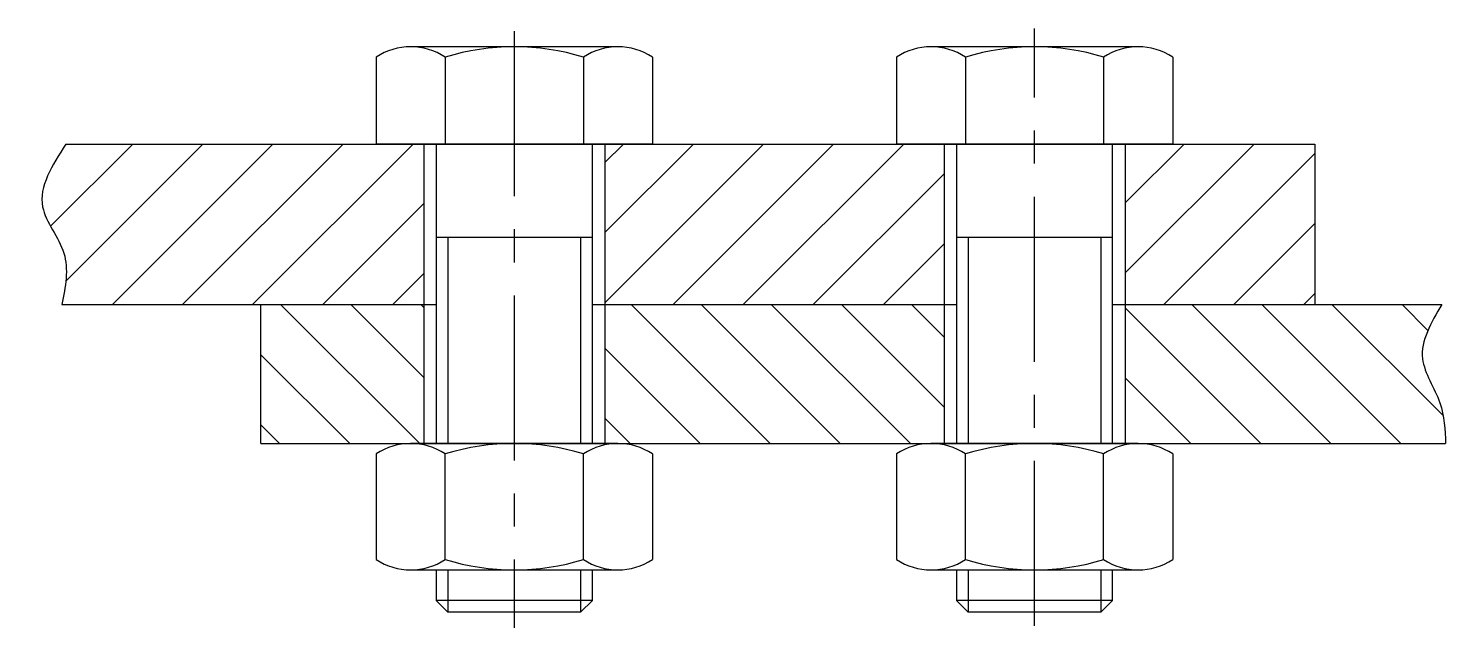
# Model space of a CAD drawing. Header units: millimetres. Extents: x 904 to 1176, y 467 to 582.
import ezdxf

# ---------------------------------------------------------------- set-up
doc = ezdxf.new("R2010")
doc.units = ezdxf.units.MM
doc.linetypes.add('CENTER', pattern=[50.8, 31.75, -6.35, 6.35, -6.35])
for name, color, linetype in [('点画线', 1, 'CENTER'), ('粗实线', 7, 'Continuous'), ('细实线', 5, 'Continuous')]:
    doc.layers.add(name, color=color, linetype=linetype)

msp = doc.modelspace()

# ---------------------------------------------------------------- hatches: boundary and pattern name
at = {"layer": '细实线'}
h = msp.add_hatch(dxfattribs=at)
h.set_pattern_fill('ANSI31', color=256, scale=3, style=0)
edge = h.paths.add_edge_path()
edge.add_line((979.86, 560.24), (911.06, 560.24))
edge.add_spline(control_points=[(911.06, 560.24), (908.46, 556.14), (903.87, 548.94), (912.31, 539.49), (910.99, 532.77), (910.32, 529.39)], knot_values=[0, 0, 0, 0, 12.880387, 22.637736, 32.530432, 32.530432, 32.530432, 32.530432], degree=3, periodic=0)
edge.add_line((910.32, 529.39), (979.86, 529.39))
edge.add_line((979.86, 529.39), (979.86, 560.24))
h.paths.add_polyline_path([(1079.86, 560.24), (1014.67, 560.24), (1014.67, 529.39), (1079.86, 529.39)])
h.paths.add_polyline_path([(1151.12, 560.24), (1114.67, 560.24), (1114.67, 529.39), (1151.12, 529.39)])
h = msp.add_hatch(dxfattribs=at)
h.set_pattern_fill('ANSI31', color=256, scale=3, angle=90, style=0)
edge = h.paths.add_edge_path()
edge.add_spline(control_points=[(1176.27, 502.65), (1176.15, 505.29), (1175.89, 510.99), (1169.74, 519.49), (1173.48, 525.89), (1175.53, 529.39)], knot_values=[0, 0, 0, 0, 7.886182, 17.013912, 28.087869, 28.087869, 28.087869, 28.087869], degree=3, periodic=0)
edge.add_line((1175.53, 529.39), (1114.67, 529.39))
edge.add_line((1114.67, 529.39), (1114.67, 502.65))
edge.add_line((1114.67, 502.65), (1117.18, 502.65))
edge.add_line((1117.18, 502.65), (1176.27, 502.65))
h.paths.add_polyline_path([(1079.86, 529.39), (1014.67, 529.39), (1014.67, 502.65), (1079.86, 502.65)])
h.paths.add_polyline_path([(979.86, 529.39), (948.55, 529.39), (948.55, 502.65), (979.86, 502.65)])

# ---------------------------------------------------------------- linework, layer by layer
for p, q in [((970.71, 576.94), (970.71, 560.24)), ((1070.71, 576.94), (1070.71, 560.24))]:
    msp.add_line(p, q)
at = {"layer": '点画线'}
for p, q in [((997.27, 581.94), (997.27, 467.24)), ((1097.27, 467.57), (1097.27, 582.49))]:
    msp.add_line(p, q, dxfattribs=at)
at = {"layer": '粗实线'}
for p, q in [((1017.18, 578.94), (977.35, 578.94)), ((1117.18, 578.94), (1077.35, 578.94)), ((983.99, 576.94), (983.99, 560.24)), ((1010.54, 576.94), (1010.54, 560.24)), ((1023.82, 576.94), (1023.82, 560.24)), ((1083.99, 576.94), (1083.99, 560.24)), ((1110.54, 576.94), (1110.54, 560.24)), ((1123.82, 576.94), (1123.82, 560.24)), ((911.06, 560.24), (1151.12, 560.24)), ((1023.82, 560.24), (970.71, 560.24)), ((979.86, 560.24), (979.86, 502.65)), ((982.27, 560.24), (982.27, 502.65)), ((1012.27, 502.65), (1012.27, 560.24)), ((1014.67, 560.24), (1014.67, 502.65)), ((1123.82, 560.24), (1070.71, 560.24)), ((1079.86, 560.24), (1079.86, 502.65)), ((1079.86, 560.24), (1079.86, 502.65)), ((1082.27, 560.24), (1082.27, 502.65)), ((1112.27, 502.65), (1112.27, 560.24)), ((1114.67, 560.24), (1114.67, 502.65)), ((1114.67, 560.24), (1114.67, 502.65)), ((1151.12, 560.24), (1151.12, 529.39)), ((1012.27, 542.24), (982.27, 542.24)), ((1112.27, 542.24), (1082.27, 542.24)), ((910.32, 529.39), (982.27, 529.39)), ((948.55, 502.65), (948.55, 529.39)), ((1012.27, 529.39), (1082.27, 529.39)), ((1112.27, 529.39), (1175.53, 529.39)), ((948.55, 502.65), (1176.27, 502.65)), ((1017.18, 502.65), (977.35, 502.65)), ((977.35, 502.65), (1017.18, 502.65)), ((1117.18, 502.65), (1077.35, 502.65)), ((1117.18, 502.65), (1077.35, 502.65)), ((1077.35, 502.65), (1117.18, 502.65)), ((970.71, 500.65), (970.71, 480.35)), ((983.99, 480.35), (983.99, 500.65)), ((1010.54, 480.35), (1010.54, 500.65)), ((1023.82, 500.65), (1023.82, 480.35)), ((1070.71, 500.65), (1070.71, 480.35)), ((1083.99, 480.35), (1083.99, 500.65)), ((1110.54, 480.35), (1110.54, 500.65)), ((1123.82, 500.65), (1123.82, 480.35)), ((977.35, 478.35), (1017.18, 478.35)), ((982.27, 478.35), (982.27, 472.49)), ((1012.27, 472.49), (1012.27, 478.35)), ((1077.35, 478.35), (1117.18, 478.35)), ((1082.27, 478.35), (1082.27, 472.49)), ((1112.27, 472.49), (1112.27, 478.35)), ((984.52, 470.24), (982.27, 472.49)), ((1012.27, 472.49), (982.27, 472.49)), ((1010.02, 470.24), (1012.27, 472.49)), ((1084.52, 470.24), (1082.27, 472.49)), ((1112.27, 472.49), (1082.27, 472.49)), ((1110.02, 470.24), (1112.27, 472.49)), ((1010.02, 470.24), (984.52, 470.24)), ((1110.02, 470.24), (1084.52, 470.24))]:
    msp.add_line(p, q, dxfattribs=at)
for centre, radius, start, end in [((977.35, 566.94), 12, 56.4113, 123.5887), ((997.27, 533.94), 45, 72.8371, 107.1629), ((1017.18, 566.94), 12, 56.4113, 123.5887), ((1077.35, 566.94), 12, 56.4113, 123.5887), ((1097.27, 533.94), 45, 72.8371, 107.1629), ((1117.18, 566.94), 12, 56.4113, 123.5887), ((977.35, 490.65), 12, 56.4113, 123.5887), ((997.27, 457.65), 45, 72.8371, 107.1629), ((1017.18, 490.65), 12, 56.4113, 123.5887), ((1077.35, 490.65), 12, 56.4113, 123.5887), ((1097.27, 457.65), 45, 72.8371, 107.1629), ((1117.18, 490.65), 12, 56.4113, 123.5887), ((977.35, 490.35), 12, 236.4113, 303.5887), ((997.27, 523.35), 45, 252.8371, 287.1629), ((1017.18, 490.35), 12, 236.4113, 303.5887), ((1077.35, 490.35), 12, 236.4113, 303.5887), ((1097.27, 523.35), 45, 252.8371, 287.1629), ((1117.18, 490.35), 12, 236.4113, 303.5887)]:
    msp.add_arc(centre, radius, start, end, dxfattribs=at)
for points, knots in [([(911.06, 560.24), (908.46, 556.14), (903.87, 548.94), (912.31, 539.49), (910.99, 532.77), (910.32, 529.39)], [0, 0, 0, 0, 12.880387, 22.637736, 32.530432, 32.530432, 32.530432, 32.530432]), ([(1175.53, 529.39), (1173.48, 525.89), (1169.74, 519.49), (1175.89, 510.99), (1176.15, 505.29), (1176.27, 502.65)], [0, 0, 0, 0, 11.073957, 20.201687, 28.087869, 28.087869, 28.087869, 28.087869])]:
    msp.add_open_spline(points, degree=3, knots=knots, dxfattribs=at)
at = {"layer": '细实线'}
for p, q in [((984.52, 542.24), (984.52, 502.65)), ((1010.02, 542.24), (1010.02, 502.65)), ((1084.52, 542.24), (1084.52, 502.65)), ((1110.02, 542.24), (1110.02, 502.65)), ((984.52, 478.35), (984.52, 470.24)), ((1010.02, 478.35), (1010.02, 470.24)), ((1084.52, 478.35), (1084.52, 470.24)), ((1110.02, 478.35), (1110.02, 470.24))]:
    msp.add_line(p, q, dxfattribs=at)

doc.saveas('drawing.dxf')
